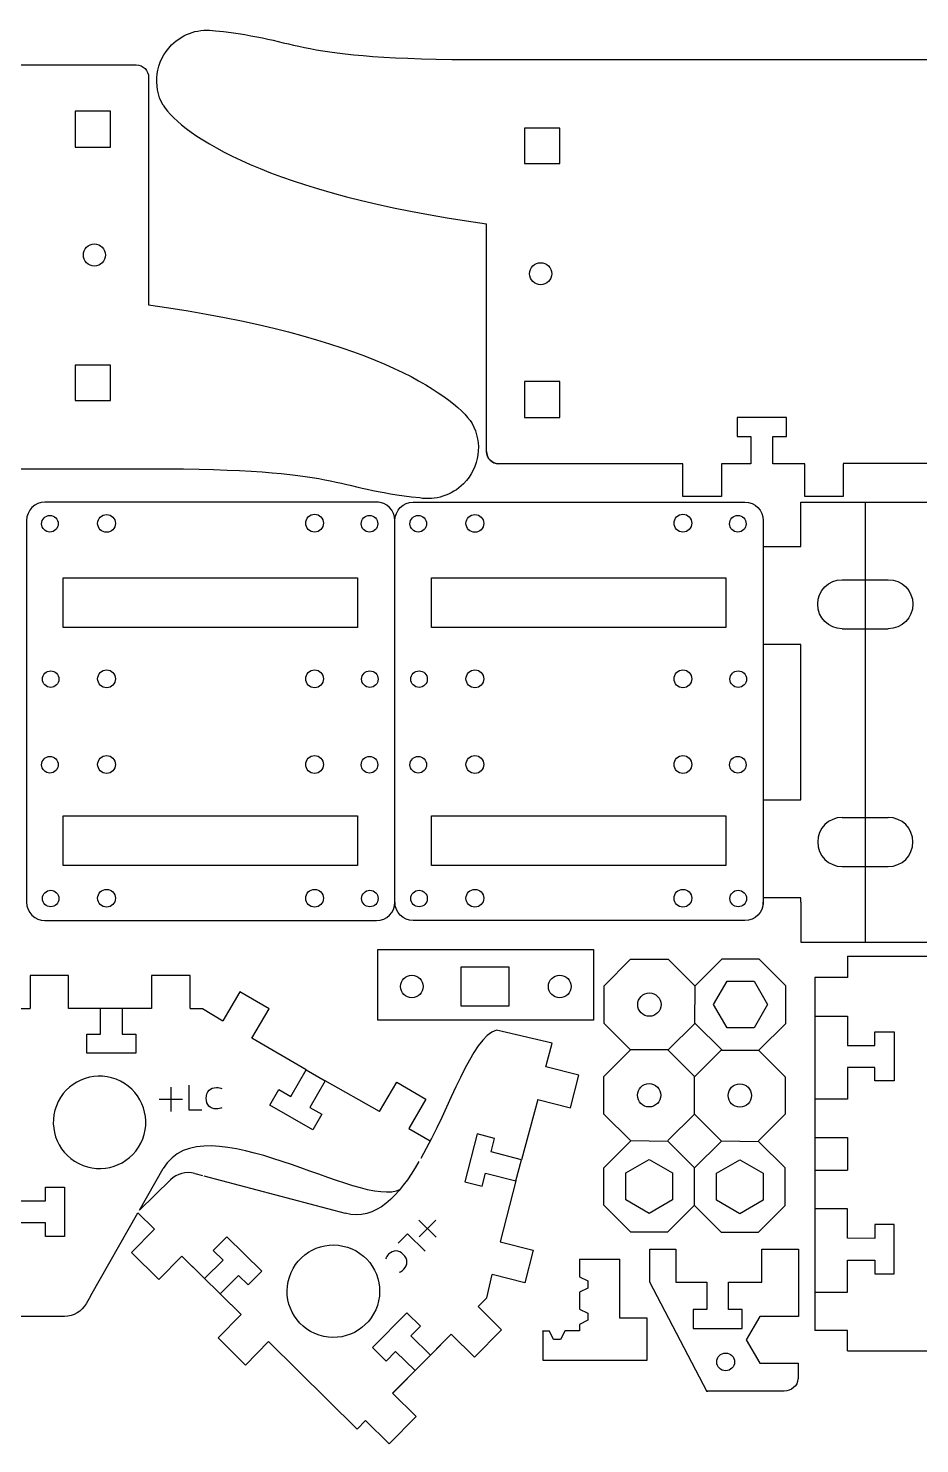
# Model space of a CAD drawing. Extents: x -419 to 481, y -215 to 497.
# Drawn here: x 16 to 161.2, y -92.1 to 138.7 of the extents above; entities that cross this region are included whole.
import ezdxf

# ---------------------------------------------------------------- set-up
doc = ezdxf.new("R2010")
doc.units = 0
doc.header["$MEASUREMENT"] = 0
doc.layers.add('LAYER_1_0', color=160, linetype='Continuous')

# ---------------------------------------------------------------- blocks, each defined once
blk = doc.blocks.new('AI9-BLK33')
at = {"layer": 'LAYER_1_0', "color": 1}
blk.add_open_spline([(-3.39, -6.73), (-7.11, -4.86), (-8.6, -0.32), (-6.73, 3.39), (-4.86, 7.11), (-0.32, 8.6), (3.39, 6.73), (7.11, 4.86), (8.6, 0.32), (6.73, -3.39), (4.86, -7.11), (0.32, -8.6), (-3.39, -6.73), (-3.39, -6.73), (-3.39, -6.73), (-3.39, -6.73)], degree=3, knots=[0, 0, 0, 0, 1, 1, 1, 2, 2, 2, 3, 3, 3, 4, 4, 4, 5, 5, 5, 5], dxfattribs=at)
blk = doc.blocks.new('AI9-BLK32')
at = {"layer": 'LAYER_1_0', "color": 1}
blk.add_open_spline([(-7.17, 2.31), (-8.45, -1.65), (-6.27, -5.9), (-2.31, -7.17), (1.65, -8.45), (5.9, -6.27), (7.17, -2.31), (8.45, 1.65), (6.27, 5.9), (2.31, 7.17), (-1.65, 8.45), (-5.9, 6.27), (-7.17, 2.31), (-7.17, 2.31), (-7.17, 2.31), (-7.17, 2.31)], degree=3, knots=[0, 0, 0, 0, 1, 1, 1, 2, 2, 2, 3, 3, 3, 4, 4, 4, 5, 5, 5, 5], dxfattribs=at)

msp = doc.modelspace()

# ---------------------------------------------------------------- linework, layer by layer
at = {"layer": 'LAYER_1_0', "color": 7}
for p, q in [((3.58, 132.7), (33.58, 132.7)), ((90.64, 69.69), (90.64, 106.79)), ((122.65, 67.69), (92.64, 67.69)), ((178.75, 67.71), (148.75, 67.71)), ((73.03, 61.42), (72.22, 61.42)), ((152.36, 61.45), (152.36, -10.31)), ((149.49, -12.56), (149.49, -16.07)), ((149.49, -12.56), (199.19, -12.56)), ((149.49, -16.07), (144.13, -16.07)), ((124.57, -23.54), (124.65, -17.42)), ((139.43, -23.54), (139.43, -17.42)), ((14.32, -21.1), (16.26, -21.1)), ((36.07, -21.1), (22.54, -21.1)), ((42.37, -21.1), (44.37, -21.1)), ((44.37, -21.11), (47.68, -23.14)), ((101.36, -26.74), (92.28, -24.63)), ((124.57, -23.54), (120.24, -27.87)), ((128.98, -27.87), (124.65, -23.54)), ((139.43, -23.54), (135.1, -27.87)), ((120.2, -27.87), (114.12, -27.87)), ((120.2, -27.87), (124.53, -32.2)), ((124.53, -38.32), (124.53, -32.24)), ((124.53, -38.32), (120.2, -42.65)), ((128.86, -42.69), (124.53, -38.36)), ((114.08, -42.65), (120.2, -42.73)), ((120.2, -42.73), (124.53, -47.06)), ((124.53, -47.1), (128.86, -42.77)), ((128.86, -42.69), (134.98, -42.77)), ((144.13, -42.15), (149.49, -42.15)), ((149.49, -42.15), (149.49, -47.44)), ((34.1, -54), (37.98, -47.21)), ((43.09, -48), (44.35, -48.34)), ((44.6, -48.4), (67.61, -54.5)), ((124.53, -53.19), (124.53, -47.1)), ((144.13, -47.44), (149.49, -47.44)), ((26.17, -67.88), (33.85, -54.43)), ((33.85, -54.43), (36.55, -57.1)), ((124.53, -53.19), (120.2, -57.52)), ((128.86, -57.56), (124.53, -53.23)), ((32.79, -60.91), (36.55, -57.1)), ((114.08, -57.52), (120.2, -57.52)), ((128.86, -57.56), (134.98, -57.56)), ((32.79, -60.91), (37.24, -65.31)), ((50.66, -71.01), (41.01, -61.49)), ((105.8, -61.95), (112.38, -61.95)), ((90.68, -68.28), (91.56, -64.49)), ((26.17, -67.88), (25.39, -69.23)), ((89.28, -69.7), (90.68, -68.28)), ((149.49, -73.59), (144.13, -73.59)), ((149.49, -76.94), (149.49, -73.59)), ((46.9, -74.82), (51.38, -79.24)), ((55.14, -75.42), (51.38, -79.24)), ((69.59, -89.67), (55.14, -75.42)), ((84.86, -74.19), (75.36, -83.82)), ((69.59, -89.67), (70.95, -88.29))]:
    msp.add_line(p, q, dxfattribs=at)
at = {"layer": 'LAYER_1_0', "color": 1}
for p, q in [((144.13, -16.07), (144.13, -73.59)), ((39.2, -33.94), (39.2, -37.88)), ((37.29, -35.91), (41.11, -35.91)), ((82.43, -58.37), (79.63, -55.61)), ((82.37, -55.63), (79.69, -58.35))]:
    msp.add_line(p, q, dxfattribs=at)
at = {"layer": 'LAYER_1_0', "color": 250}
for p, q in [((61.27, -31.1), (64.37, -32.88)), ((95.44, -49.22), (96.34, -45.77))]:
    msp.add_line(p, q, dxfattribs=at)
at = {"layer": 'LAYER_1_0', "color": 158}
msp.add_line((99.83, -78.46), (116.83, -78.46), dxfattribs=at)
at = {"layer": 'LAYER_1_0', "color": 1}
for points in [[(23.63, 119.27), (29.38, 119.27), (29.38, 125.15), (23.63, 125.15)], [(102.6, 122.38), (96.85, 122.38), (96.85, 116.62), (102.6, 116.62)], [(23.63, 78), (29.37, 78), (29.37, 83.76), (23.63, 83.76)], [(102.6, 81.11), (96.85, 81.11), (96.85, 75.23), (102.6, 75.23)], [(69.64, 40.97), (21.64, 40.97), (21.64, 49.08), (69.64, 49.08)], [(129.66, 40.97), (81.66, 40.97), (81.66, 49.08), (129.66, 49.08)], [(69.64, 2.21), (21.64, 2.21), (21.64, 10.32), (69.64, 10.32)], [(129.66, 2.21), (81.66, 2.21), (81.66, 10.32), (129.66, 10.32)], [(86.52, -20.72), (86.52, -14.32), (94.27, -14.32), (94.27, -20.72)], [(134.24, -16.67), (136.44, -20.48), (134.24, -24.29), (129.84, -24.29), (127.64, -20.48), (129.84, -16.67)], [(120.95, -52.32), (117.14, -54.52), (113.33, -52.32), (113.33, -47.92), (117.14, -45.72), (120.95, -47.92)], [(135.73, -52.36), (131.92, -54.56), (128.11, -52.36), (128.11, -47.96), (131.92, -45.76), (135.73, -47.96)]]:
    msp.add_lwpolyline(points, close=True, dxfattribs=at)
at = {"layer": 'LAYER_1_0', "color": 7}
for points in [[(148.75, 67.69), (148.75, 62.33), (142.49, 62.33), (142.49, 67.69), (137.28, 67.69), (137.28, 72.12), (139.51, 72.12), (139.51, 75.25), (131.51, 75.25), (131.51, 72.12), (133.73, 72.12), (133.73, 67.69), (128.94, 67.69), (128.94, 62.33), (122.65, 62.33), (122.65, 67.69)], [(141.85, 54.21), (141.85, 61.45), (152.36, 61.45), (162.87, 61.45), (162.87, 54.21)], [(135.85, 54.21), (141.85, 54.21), (141.85, 54.21)], [(135.85, 12.91), (141.85, 12.91), (141.85, 38.24), (135.85, 38.24)], [(141.85, -3.8), (141.85, -3.09), (135.85, -3.09)], [(141.85, -3.8), (141.85, -10.31), (152.36, -10.31), (152.37, -10.31), (162.88, -10.31), (162.87, -3.8), (162.88, -3.09), (168.88, -3.09)], [(114.12, -27.87), (109.79, -23.54), (109.79, -17.42), (114.12, -13.09), (120.24, -13.09), (124.57, -17.42)], [(139.43, -17.42), (135.1, -13.09), (128.98, -13.09), (124.65, -17.42)], [(42.37, -21.1), (42.37, -15.75), (36.07, -15.75), (36.07, -21.1), (31.28, -21.1), (31.28, -25.29), (33.5, -25.29), (33.5, -28.42), (25.5, -28.42), (25.5, -25.29), (27.73, -25.29), (27.73, -21.1), (22.52, -21.1), (22.52, -15.75), (16.26, -15.75), (16.26, -21.1)], [(61.27, -31.1), (52.42, -25.94), (55.21, -21.17), (50.46, -18.39), (47.68, -23.14)], [(144.13, -22.36), (144.13, -22.36), (149.49, -22.36), (149.49, -27.15), (153.92, -27.15), (153.92, -24.93), (157.05, -24.93), (157.05, -32.93), (153.92, -32.93), (153.92, -30.71), (149.49, -30.71), (149.49, -35.91), (144.13, -35.91)], [(99, -35.95), (104.34, -37.31), (105.69, -31.97), (100.33, -30.61), (101.36, -26.74)], [(114.08, -42.65), (109.75, -38.32), (109.75, -32.2), (114.08, -27.87)], [(124.53, -32.24), (128.86, -27.91), (134.98, -27.91), (139.31, -32.24), (139.31, -38.36), (134.98, -42.69)], [(73.23, -37.88), (64.37, -32.88), (61.86, -37.23), (63.8, -38.35), (62.33, -40.89), (55.36, -36.88), (56.83, -34.33), (58.77, -35.45), (61.27, -31.1)], [(73.23, -37.88), (76.01, -33.13), (80.76, -35.91), (77.97, -40.68), (81.44, -42.66)], [(99, -35.95), (96.34, -45.77), (91.4, -44.48), (91.96, -42.31), (89.12, -41.57), (87.09, -49.35), (89.93, -50.09), (90.5, -47.93), (95.44, -49.22)], [(114.08, -57.52), (109.75, -53.19), (109.75, -47.06), (114.08, -42.73)], [(134.98, -57.56), (139.31, -53.23), (139.31, -47.1), (134.98, -42.77)], [(8.97, -47.69), (14.32, -47.69), (14.32, -52.48), (18.76, -52.49), (18.76, -50.26), (21.89, -50.26), (21.89, -58.26), (18.76, -58.26), (18.76, -56.04), (14.32, -56.04), (14.32, -61.25), (8.97, -61.25)], [(95.44, -49.22), (92.89, -59.15), (98.25, -60.51), (96.9, -65.85), (91.56, -64.49)], [(144.13, -67.34), (149.49, -67.34), (149.49, -62.13), (153.92, -62.13), (153.92, -64.35), (157.05, -64.35), (157.05, -56.35), (153.92, -56.35), (153.92, -58.58), (149.49, -58.57), (149.49, -53.78), (144.13, -53.78)], [(46.9, -74.82), (50.66, -71.01), (47.25, -67.64), (50.24, -64.61), (51.83, -66.17), (54.03, -63.94), (48.33, -58.32), (46.13, -60.55), (47.71, -62.12), (44.71, -65.15), (41.01, -61.49), (37.24, -65.31)], [(105.8, -61.95), (105.8, -64.87), (107.14, -65.53), (107.14, -66.68), (105.79, -67.36)], [(116.83, -78.46), (116.83, -71.61), (112.38, -71.61), (112.38, -61.95)], [(117.26, -65.72), (117.26, -60.37), (121.51, -60.37), (121.51, -65.72), (126.54, -65.72), (126.55, -70.16), (124.32, -70.16), (124.32, -73.29), (132.32, -73.29), (132.32, -70.16), (130.1, -70.16), (130.1, -65.72), (135.53, -65.72), (135.53, -60.36), (141.48, -60.36), (141.48, -71.3), (141.42, -71.3), (135.18, -71.3), (132.98, -75.11), (135.18, -78.92), (141.42, -78.92), (141.42, -81.47)], [(105.8, -67.36), (105.8, -70.13), (107.14, -70.79), (107.14, -71.93), (105.79, -72.61)], [(89.28, -69.7), (93.09, -73.47), (88.68, -77.95), (84.86, -74.19), (81.5, -77.6), (78.34, -74.49), (79.9, -72.9), (77.67, -70.7), (72.05, -76.4), (74.28, -78.6), (75.84, -77.02), (79, -80.13), (75.35, -83.84), (79.16, -87.6), (74.77, -92.05), (70.95, -88.29)], [(105.79, -72.61), (105.79, -73.67), (103.38, -73.67), (103.38, -73.7), (102.72, -75.05), (101.57, -75.05), (100.89, -73.7), (99.83, -73.7), (99.83, -73.67), (99.83, -78.46)]]:
    msp.add_lwpolyline(points, dxfattribs=at)
at = {"layer": 'LAYER_1_0', "color": 1}
for points in [[(148.61, 40.78), (152.36, 40.78), (156.12, 40.78)], [(148.61, 10.03), (152.36, 10.03), (156.12, 10.03)], [(42.12, -33.6), (42.12, -37.63), (44.27, -37.63)], [(80.63, -60.69), (77.76, -57.86), (76.24, -59.39)]]:
    msp.add_lwpolyline(points, dxfattribs=at)
at = {"layer": 'LAYER_1_0', "color": 7}
msp.add_lwpolyline([(108.09, -11.52), (108.09, -23.04), (72.95, -23.04), (72.95, -11.52)], close=True, dxfattribs=at)
at = {"layer": 'LAYER_1_0', "color": 1}
for centre, radius in [((26.75, 101.72), 1.8), ((99.47, 98.66), 1.8), ((19.5, 57.91), 1.35), ((28.73, 57.96), 1.45), ((62.63, 58), 1.45), ((71.58, 57.91), 1.35), ((79.52, 57.91), 1.35), ((88.75, 57.96), 1.45), ((122.65, 58), 1.45), ((131.6, 57.91), 1.35), ((19.63, 32.58), 1.35), ((28.73, 32.63), 1.45), ((62.63, 32.63), 1.45), ((71.64, 32.58), 1.35), ((79.65, 32.58), 1.35), ((88.75, 32.63), 1.45), ((122.65, 32.63), 1.45), ((131.66, 32.58), 1.35), ((19.5, 18.62), 1.35), ((28.73, 18.66), 1.45), ((62.63, 18.66), 1.45), ((71.58, 18.62), 1.35), ((79.52, 18.62), 1.35), ((88.75, 18.66), 1.45), ((122.65, 18.66), 1.45), ((131.6, 18.62), 1.35), ((19.63, -3.19), 1.35), ((28.73, -3.14), 1.45), ((62.63, -3.14), 1.45), ((71.64, -3.19), 1.35), ((79.65, -3.19), 1.35), ((88.75, -3.14), 1.45), ((122.65, -3.14), 1.45), ((131.66, -3.19), 1.35), ((78.47, -17.52), 1.85), ((102.57, -17.52), 1.85), ((117.18, -20.48), 1.9), ((117.14, -35.26), 1.9), ((131.92, -35.3), 1.9), ((129.61, -78.72), 1.45)]:
    msp.add_circle(centre, radius, dxfattribs=at)
at = {"layer": 'LAYER_1_0', "color": 7}
for points, knots in [([(37.93, 126.12), (36.2, 129.27), (36.67, 133.3), (39.33, 135.95), (41.27, 137.9), (43.94, 138.67), (46.47, 138.27)], [0, 0, 0, 0, 1, 1, 1, 2, 2, 2, 2]), ([(46.47, 138.27), (61.13, 136.78), (58.28, 133.57), (90.64, 133.57), (90.64, 133.57), (136.73, 133.57), (136.73, 133.57), (136.73, 133.57), (138.18, 133.57), (138.18, 133.57), (138.18, 133.57), (180.75, 133.57), (180.75, 133.57), (213.12, 133.57), (210.26, 136.78), (224.93, 138.27)], [0, 0, 0, 0, 1, 1, 1, 2, 2, 2, 3, 3, 3, 4, 4, 4, 5, 5, 5, 5]), ([(35.58, 130.7), (35.58, 130.7), (35.58, 93.6), (35.58, 93.6), (71.25, 88.66), (85.02, 79.14), (88.3, 74.26)], [0, 0, 0, 0, 1, 1, 1, 2, 2, 2, 2]), ([(88.3, 74.26), (90.02, 71.11), (89.56, 67.09), (86.9, 64.43), (84.96, 62.49), (82.28, 61.71), (79.76, 62.11)], [0, 0, 0, 0, 1, 1, 1, 2, 2, 2, 2]), ([(79.76, 62.11), (65.09, 63.61), (67.94, 66.82), (35.58, 66.82), (35.58, 66.82), (-10.51, 66.82), (-10.51, 66.82), (-10.51, 66.82), (-11.96, 66.82), (-11.96, 66.82), (-11.96, 66.82), (-54.52, 66.82), (-54.52, 66.82), (-86.89, 66.82), (-84.03, 63.61), (-98.7, 62.11)], [0, 0, 0, 0, 1, 1, 1, 2, 2, 2, 3, 3, 3, 4, 4, 4, 5, 5, 5, 5]), ([(75.72, 58.42), (75.72, 60.08), (74.38, 61.42), (72.72, 61.42), (72.72, 61.42), (18.7, 61.42), (18.7, 61.42), (17.05, 61.42), (15.7, 60.08), (15.7, 58.42)], [0, 0, 0, 0, 1, 1, 1, 2, 2, 2, 3, 3, 3, 3]), ([(75.72, 58.42), (75.72, 58.42), (75.72, -3.79), (75.72, -3.79), (75.72, -5.44), (77.07, -6.79), (78.72, -6.79), (78.72, -6.79), (132.74, -6.79), (132.74, -6.79), (134.4, -6.79), (135.74, -5.44), (135.74, -3.79), (135.74, -3.79), (135.74, -4.17), (135.74, -4.17), (135.74, -4.17), (135.74, 58.42), (135.74, 58.42), (135.74, 60.08), (134.4, 61.42), (132.74, 61.42), (132.74, 61.42), (78.72, 61.42), (78.72, 61.42), (77.07, 61.42), (75.72, 60.08), (75.72, 58.42)], [0, 0, 0, 0, 1, 1, 1, 2, 2, 2, 3, 3, 3, 4, 4, 4, 5, 5, 5, 6, 6, 6, 7, 7, 7, 8, 8, 8, 9, 9, 9, 9]), ([(15.7, 58.42), (15.7, 58.42), (15.7, -3.79), (15.7, -3.79), (15.7, -5.44), (17.05, -6.79), (18.7, -6.79), (18.7, -6.79), (72.72, -6.79), (72.72, -6.79), (74.38, -6.79), (75.72, -5.44), (75.72, -3.79), (75.72, -3.79), (75.72, -4.17), (75.72, -4.17)], [0, 0, 0, 0, 1, 1, 1, 2, 2, 2, 3, 3, 3, 4, 4, 4, 5, 5, 5, 5]), ([(149.49, -76.94), (149.49, -76.94), (199.19, -76.94), (199.19, -76.94), (201.41, -76.94), (203.21, -75.14), (203.21, -72.92), (203.21, -72.92), (203.21, -16.58), (203.21, -16.58)], [0, 0, 0, 0, 1, 1, 1, 2, 2, 2, 3, 3, 3, 3]), ([(43.09, -48), (41.69, -47.61), (40.19, -48), (39.17, -49.04), (39.17, -49.04), (34.1, -54), (34.1, -54)], [0, 0, 0, 0, 1, 1, 1, 2, 2, 2, 2]), ([(141.39, -81.49), (141.39, -82.6), (140.25, -83.49), (139.14, -83.49), (139.14, -83.49), (126.61, -83.49), (126.61, -83.49), (126.61, -83.49), (126.61, -83.58), (126.61, -83.58), (126.61, -83.58), (117.26, -65.72), (117.26, -65.72)], [0, 0, 0, 0, 1, 1, 1, 2, 2, 2, 3, 3, 3, 4, 4, 4, 4]), ([(25.39, -69.23), (24.7, -70.5), (23.36, -71.3), (21.9, -71.3), (21.9, -71.3), (14.32, -71.3), (14.32, -71.3)], [0, 0, 0, 0, 1, 1, 1, 2, 2, 2, 2])]:
    msp.add_open_spline(points, degree=3, knots=knots, dxfattribs=at)
for points in [[(33.58, 132.7), (34.69, 132.7), (35.58, 131.8), (35.58, 130.7)], [(37.93, 126.12), (41.2, 121.24), (54.98, 111.72), (90.64, 106.79)], [(92.64, 67.69), (91.54, 67.69), (90.64, 68.58), (90.64, 69.69)], [(90.64, 69.69), (90.64, 68.58), (91.54, 67.69), (92.64, 67.69)], [(92.28, -24.63), (88.16, -25.76), (84.85, -37.09), (79.92, -45.58)], [(76.57, -50.61), (70.42, -54.16), (44.36, -36.01), (37.98, -47.21)], [(79.64, -46.07), (76.39, -51.67), (72.56, -55.82), (67.61, -54.5)]]:
    msp.add_open_spline(points, degree=3, dxfattribs=at)
at = {"layer": 'LAYER_1_0', "color": 1}
for points, knots in [([(148.61, 40.78), (146.4, 40.78), (144.61, 42.57), (144.61, 44.78), (144.61, 46.99), (146.4, 48.78), (148.61, 48.78), (148.61, 48.78), (152.36, 48.78), (152.36, 48.78), (152.36, 48.78), (156.12, 48.78), (156.12, 48.78), (158.32, 48.78), (160.12, 46.99), (160.12, 44.78), (160.12, 42.57), (158.32, 40.78), (156.12, 40.78)], [0, 0, 0, 0, 1, 1, 1, 2, 2, 2, 3, 3, 3, 4, 4, 4, 5, 5, 5, 6, 6, 6, 6]), ([(148.61, 10.03), (146.4, 10.03), (144.61, 8.23), (144.61, 6.03), (144.61, 3.82), (146.4, 2.03), (148.61, 2.03), (148.61, 2.03), (152.36, 2.03), (152.36, 2.03), (152.36, 2.03), (156.12, 2.03), (156.12, 2.03), (158.32, 2.03), (160.12, 3.82), (160.12, 6.03), (160.12, 8.23), (158.32, 10.03), (156.12, 10.03)], [0, 0, 0, 0, 1, 1, 1, 2, 2, 2, 3, 3, 3, 4, 4, 4, 5, 5, 5, 6, 6, 6, 6]), ([(47.52, -37.3), (47.3, -37.41), (46.95, -37.48), (46.62, -37.48), (45.58, -37.48), (44.97, -36.8), (44.97, -35.76), (44.97, -34.63), (45.64, -33.99), (46.64, -33.99), (47, -33.99), (47.3, -34.07), (47.51, -34.17)], [0, 0, 0, 0, 1, 1, 1, 2, 2, 2, 3, 3, 3, 4, 4, 4, 4]), ([(76.44, -64.12), (76.66, -64.05), (76.92, -63.89), (77.17, -63.63), (77.87, -62.92), (77.88, -61.99), (77.08, -61.2), (76.34, -60.47), (75.44, -60.43), (74.7, -61.17), (74.47, -61.41), (74.28, -61.7), (74.2, -61.93)], [0, 0, 0, 0, 1, 1, 1, 2, 2, 2, 3, 3, 3, 4, 4, 4, 4])]:
    msp.add_open_spline(points, degree=3, knots=knots, dxfattribs=at)

# ---------------------------------------------------------------- block references
at = {"layer": 'LAYER_1_0', "color": 7}
for name, p in [('AI9-BLK33', (27.59, -39.67)), ('AI9-BLK32', (65.69, -67.2))]:
    msp.add_blockref(name, p, dxfattribs=at)

doc.saveas('drawing.dxf')
